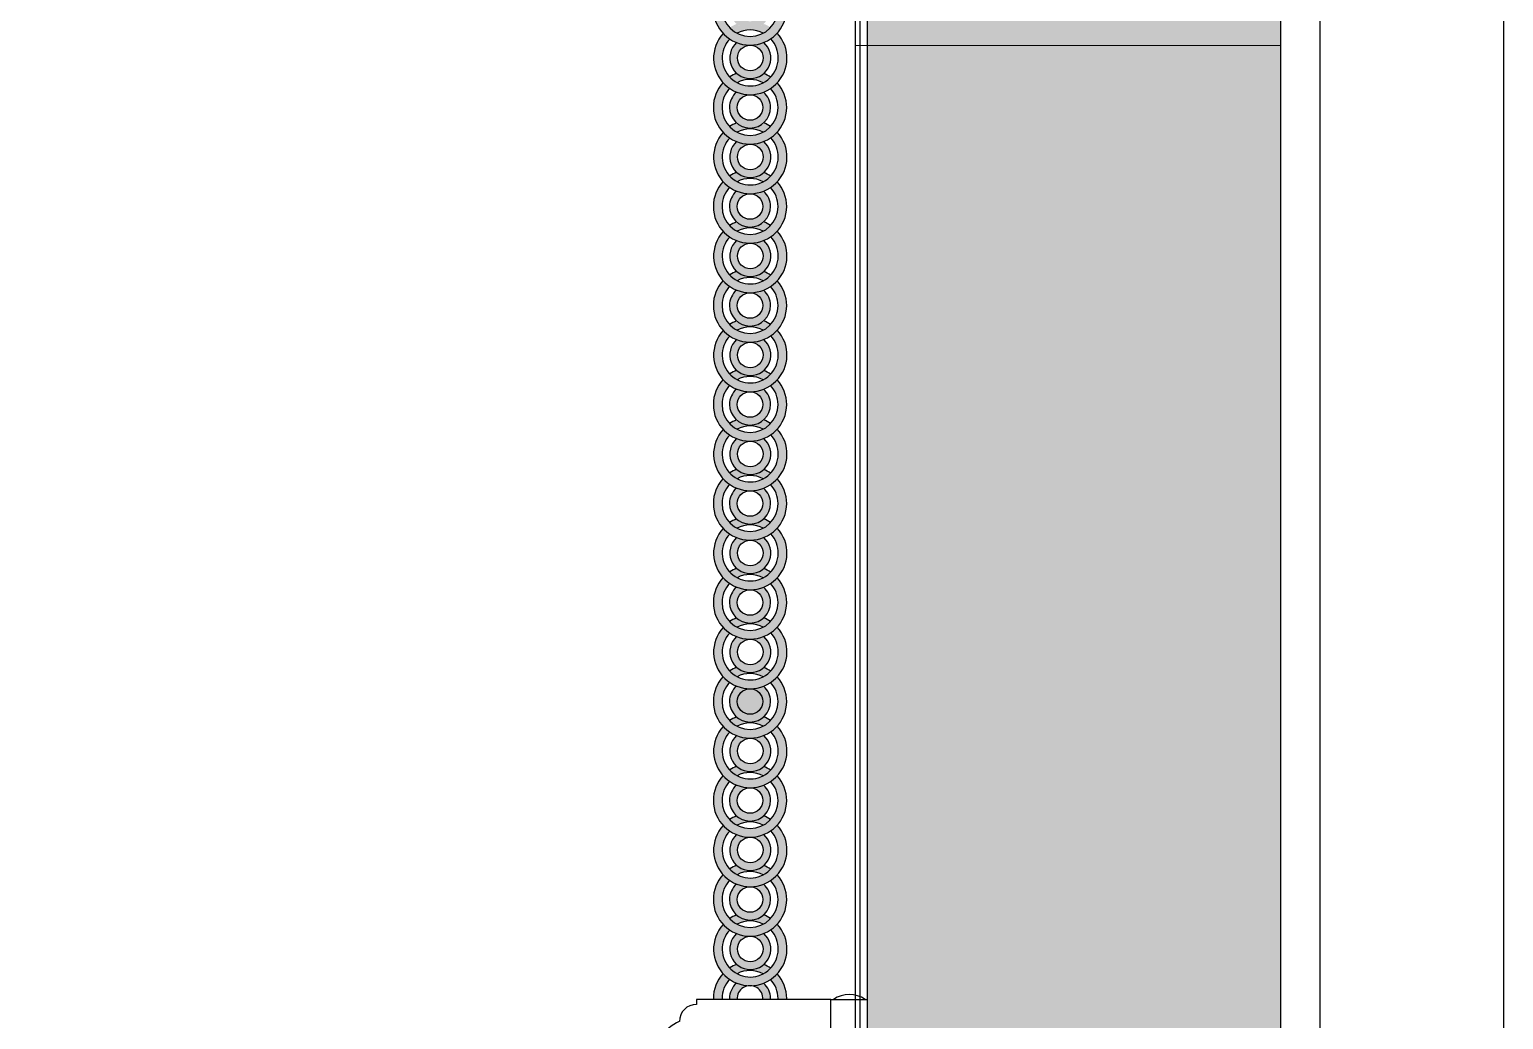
# Model space of a CAD drawing. Header units: millimetres. Extents: x -2167 to 6463, y 877 to 4714.
# Drawn here: x 845 to 1448, y 1628 to 2033 of the extents above; entities that cross this region are included whole.
import ezdxf

# ---------------------------------------------------------------- set-up
doc = ezdxf.new("R2010")
doc.units = ezdxf.units.MM
for name, color, linetype in [('deco', 4, 'Continuous'), ('G_board', 3, 'Continuous'), ('stone', 4, 'Continuous'), ('wall', 5, 'Continuous')]:
    doc.layers.add(name, color=color, linetype=linetype)
doc.layers.add('marble', color=7, linetype='Continuous', true_color=0xfff8db)

# ---------------------------------------------------------------- blocks, each defined once
blk = doc.blocks.new('detail 1')
at = {"color": 0}
for p, q in [((-15, 25), (-70, 25)), ((-70, 25), (-70, 23)), ((-15, 9), (-15, 25)), ((-15, 25), (0, 25)), ((0, 9), (0, 25)), ((-15, 9), (0, 9)), ((-15, -8), (-15, 8)), ((-15, 8), (0, 8)), ((-14, 9), (-14, 8)), ((-1, 9), (-1, 8)), ((0, -8), (0, 8)), ((-74, 0), (-66, 0)), ((-70, 4), (-70, -4)), ((-46.5, 0), (-38.5, 0)), ((-42.5, 4), (-42.5, -4)), ((-15, -8), (0, -8)), ((-15, -25), (-15, -9)), ((-15, -9), (0, -9)), ((-14, -8), (-14, -9)), ((-1, -8), (-1, -9)), ((0, -25), (0, -9)), ((-70, -25), (-70, -23)), ((-70, -25), (0, -25))]:
    blk.add_line(p, q, dxfattribs=at)
for centre in [(-70, 0), (-42.5, 0)]:
    blk.add_circle(centre, 3, dxfattribs=at)
for centre, radius, start, end in [((-7.5, 15.55424823349836), 11.4661338922223, 55.46658278208052, 124.5334172179195), ((-70, 16), 7, 90, 180), ((-70, 0), 17.5, 113.6293777306665, 246.4218215217928), ((-70, -16), 7, 180, 270), ((-7.5, -15.55424823349836), 11.4661338922223, 235.4665827820805, 304.5334172179195)]:
    blk.add_arc(centre, radius, start, end, dxfattribs=at)
blk = doc.blocks.new('010 d 1')
at = {"layer": 'deco'}
h = blk.add_hatch(color=8, dxfattribs=at)
h.paths.add_polyline_path([(318.5566736632973, 704.2564768113662, -0.05368345078365555), (321.3895810471004, 705.7697450056367, 0.3774435382078785), (332.4744650173525, 705.8238059190844, -0.05368345078367235), (335.3219976915207, 704.3382411973253, -0.08390256066451458), (332.3061651677126, 702.0017989321932, 0.2483491088324094), (321.5951518150687, 701.9495613835315, -0.08390256066451454)], flags=17)
h.paths.add_polyline_path([(311.9999999999854, 710.3751015481612), (311.9999999999854, 712.0928769053971), (315.4539487890434, 712.0928769053971, 1), (338.348685176541, 712.0928769053971), (341.9013169827886, 712.0928769053971, -0.9442006352803286)])
edge = h.paths.add_edge_path()
edge.add_arc((326.9013169827886, 712.0928769053971), 5.234634131884603, 180, 360, ccw=False)
edge.add_line((321.6666828509042, 712.0928769053971), (318.5131568718643, 712.0928769053971))
edge.add_arc((326.9013169827886, 712.0928769053971), 8.388160110927968, 540, 720)
edge.add_line((335.2894770937201, 712.0928769053971), (332.1359511146802, 712.0928769053971))
for points in [[(315.8765003537264, 701.9216715542352, 0.05945146505583607), (318.5793192912606, 699.6131191183995, 2.295541670009696), (335.3446433194767, 699.6948835043586, 0.05945146505580769), (338.0248166290476, 702.0296887614859, -2.268074742157078)], [(315.8765003537264, 681.7952952664164, 0.05945146505580148), (318.5566736632973, 679.4604900092891, 0.1907644661140623), (315.4539487890434, 671.6240899152581, 1), (338.348685176541, 671.6240899152581, 0.1882384196150493), (335.3219976915207, 679.37872562333, 0.05945146505583921), (338.0248166290476, 681.6872780591657, -0.1859482089239169), (341.9013169827886, 671.6240899152581, -0.9442006352803286), (311.9999999999854, 669.9063145580185), (311.9999999999854, 673.3418652724904, -0.1589121436864572)], [(318.5793192912533, 684.1038477022557, -0.05368345078365667), (321.4268519654215, 685.5894124240149, 0.3774435382074762), (332.5117359356664, 685.5353515105708, -0.0536834507838272), (335.3446433194767, 684.0220833162966, -0.08390256066464098), (332.3061651676981, 681.7151678884657, 0.2483491088320799), (321.5951518150687, 681.7674054371237, -0.08390256066454108)], [(332.4744650173525, 665.3550189289454, -0.05368345078367235), (335.3219976915207, 663.8694542071826, -0.08390256066451458), (332.3061651677126, 661.5330119420505, 0.2483491088324094), (321.5951518150687, 661.4807743933889, -0.08390256066451454), (318.5566736632973, 663.7876898212235, -0.05368345078365555), (321.3895810471004, 665.300958015494, 0.3774435382078785)], [(338.0248166290476, 661.5609017713468, -2.268074742157065), (315.8765003537264, 661.4528845640962, 0.05945146505583717), (318.5793192912606, 659.1443321282604, 2.295541670009696), (335.3446433194767, 659.2260965142159, 0.05945146505580769)], [(332.5117359356736, 645.0665645204244, -0.05368345078367088), (335.3446433194767, 643.5532963261539, -0.08390256066446405), (332.3061651677199, 641.2463808983157, 0.2483491088325868), (321.5951518150687, 641.298618446981, -0.08390256066451794), (318.5793192912533, 643.635060712113, -0.0536834507836749), (321.4268519654215, 645.1206254338722, 0.3774435382078678)], [(311.9013169827886, 631.1553029251154, -0.1884721506643263), (315.8765003537264, 641.3265082762773, 0.05945146505582808), (318.5566736633045, 638.99170301915, 0.1907644661141509), (315.4539487890434, 631.1553029251154, 1), (338.348685176541, 631.1553029251154, 0.1882384196150425), (335.3219976915207, 638.9099386331909, 0.05945146505581392), (338.0248166290476, 641.218491069023, -0.1859482089239197), (341.9013169827886, 631.1553029251154, -1)], [(315.8765003537264, 540.0465235936754, 0.05945146505583607), (318.5793192912606, 537.7379711578433, 2.295541670009696), (335.3446433194767, 537.8197355437987, 0.05945146505580769), (338.0248166290476, 540.1545408009297, -2.268074742157078)], [(315.8765003537264, 519.9201473058602, 0.05945146505580148), (318.5566736632973, 517.5853420487292, 0.1907644661140623), (315.4539487890434, 509.7489419546946, 1), (338.348685176541, 509.7489419546946, 0.1882384196150493), (335.3219976915207, 517.5035776627701, 0.05945146505583921), (338.0248166290476, 519.8121300986058, -0.1859482089239169), (341.9013169827886, 509.7489419546946, -0.9442006352803286), (311.9999999999854, 508.0311665974623), (311.9999999999854, 511.4667173119342, -0.1589121436864572)], [(318.5793192912533, 522.2286997416923, -0.05368345078365667), (321.4268519654215, 523.714264463455, 0.3774435382074762), (332.5117359356664, 523.6602035500109, -0.0536834507838272), (335.3446433194767, 522.1469353557368, -0.08390256066464098), (332.3061651676981, 519.8400199279095, 0.2483491088320799), (321.5951518150687, 519.8922574765638, -0.08390256066454108)], [(332.4744650173525, 503.4798709683855, -0.05368345078367235), (335.3219976915207, 501.9943062466227, -0.08390256066451458), (332.3061651677126, 499.6578639814943, 0.2483491088324094), (321.5951518150687, 499.6056264328327, -0.08390256066451454), (318.5566736632973, 501.9125418606673, -0.05368345078365555), (321.3895810471004, 503.4258100549378, 0.3774435382078785)], [(338.0248166290476, 499.685753810787, -2.268074742157065), (315.8765003537264, 499.5777366035363, 0.05945146505583717), (318.5793192912606, 497.2691841677042, 2.295541670009696), (335.3446433194767, 497.3509485536597, 0.05945146505580769)], [(332.5117359356736, 483.1914165598682, -0.05368345078367088), (335.3446433194767, 481.6781483655977, -0.08390256066446405), (332.3061651677199, 479.3712329377558, 0.2483491088325868), (321.5951518150687, 479.4234704864248, -0.08390256066451794), (318.5793192912533, 481.7599127515532, -0.0536834507836749), (321.4268519654215, 483.245477473316, 0.3774435382078678)], [(315.8765003537264, 378.1713756331155, 0.05945146505583607), (318.5793192912606, 375.8628231972798, 2.295541670009696), (335.3446433194767, 375.9445875832389, 0.05945146505580769), (338.0248166290476, 378.2793928403662, -2.268074742157078)], [(318.5793192912533, 360.353551781136, -0.05368345078365667), (321.4268519654215, 361.8391165028952, 0.3774435382074762), (332.5117359356664, 361.7850555894511, -0.0536834507838272), (335.3446433194767, 360.2717873951769, -0.08390256066464098), (332.3061651676981, 357.964871967346, 0.2483491088320799), (321.5951518150687, 358.017109516004, -0.08390256066454108)], [(315.8765003537264, 358.0449993452967, 0.05945146505580148), (318.5566736632973, 355.7101940881694, 0.1907644661140623), (315.4539487890434, 347.8737939941384, 1), (338.348685176541, 347.8737939941384, 0.1882384196150493), (335.3219976915207, 355.6284297022103, 0.05945146505583921), (338.0248166290476, 357.936982138046, -0.1859482089239169), (341.9013169827886, 347.8737939941384, -0.9442006352803286), (311.9999999999854, 346.1560186368988), (311.9999999999854, 349.5915693513707, -0.1589121436864572)], [(338.0248166290476, 337.8106058502271, -2.268074742157065), (315.8765003537264, 337.7025886429765, 0.05945146505583717), (318.5793192912606, 335.3940362071407, 2.295541670009696), (335.3446433194767, 335.4758005930962, 0.05945146505580769)], [(332.4744650173525, 341.6047230078257, -0.05368345078367235), (335.3219976915207, 340.1191582860629, -0.08390256066451458), (332.3061651677126, 337.7827160209308, 0.2483491088324094), (321.5951518150687, 337.7304784722692, -0.08390256066451454), (318.5566736632973, 340.0373939001038, -0.05368345078365555), (321.3895810471004, 341.5506620943743, 0.3774435382078785)], [(332.5117359356736, 321.3162685993047, -0.05368345078367088), (335.3446433194767, 319.8030004050343, -0.08390256066446405), (332.3061651677199, 317.496084977196, 0.2483491088325868), (321.5951518150687, 317.5483225258613, -0.08390256066451794), (318.5793192912533, 319.8847647909934, -0.0536834507836749), (321.4268519654215, 321.3703295127525, 0.3774435382078678)], [(332.4744650173452, 313.6740779903121, -0.1915274108349639), (321.3895810471004, 313.7281389037635, 0.2167651491656186), (318.5131568718571, 307.4050070039957, 0.0116094155829534), (318.5221987855111, 307.0156379212531), (321.6811842055395, 307.0156379212531, -1.077367847641684), (332.1214497600376, 307.0156379212531), (335.280435180066, 307.0156379212531, 0.01160941558295351), (335.2894770937201, 307.4050070039957, 0.2142134381104197)]]:
    blk.add_hatch(color=8, dxfattribs=at).paths.add_polyline_path(points)
h = blk.add_hatch(color=8, dxfattribs=at)
edge = h.paths.add_edge_path()
edge.add_arc((326.9999999999854, 691.8584834103276), 5.234634131884632, 180, 540, ccw=False)
edge = h.paths.add_edge_path()
edge.add_arc((326.9013169827886, 712.0928769053971), 15.00000000000008, 248.5946121954816, 270.2794289618319, ccw=False)
edge.add_arc((326.9999999999854, 691.8584834103276), 8.388160110927997, 491.6368091846762, 768.9220487389896)
edge.add_arc((326.9013169827886, 712.0928769053971), 15.00000000000008, 270.27942896183185, 291.96424572818415, ccw=False)
h = blk.add_hatch(color=8, dxfattribs=at)
edge = h.paths.add_edge_path()
edge.add_arc((326.9013169827886, 671.6240899152581), 5.234634131884603, 180, 540, ccw=False)
edge = h.paths.add_edge_path()
edge.add_arc((326.9999999999854, 691.8584834103276), 14.99999999999987, 248.03575427181602, 269.72057103816854, ccw=False)
edge.add_arc((326.9013169827886, 671.6240899152581), 8.388160110928236, 491.0779512610071, 768.3631908153294)
edge.add_arc((326.9999999999854, 691.8584834103276), 14.99999999999987, 269.72057103816854, 291.4053878045181, ccw=False)
h = blk.add_hatch(color=8, dxfattribs=at)
edge = h.paths.add_edge_path()
edge.add_arc((326.9999999999854, 651.3896964201886), 5.234634131884632, 180, 540, ccw=False)
edge = h.paths.add_edge_path()
edge.add_arc((326.9013169827958, 671.6240899152581), 15.00000000000002, 248.5946121954725, 270.27942896182543, ccw=False)
edge.add_arc((326.9999999999854, 651.3896964201886), 8.38816011092797, 491.6368091846666, 768.9220487389805)
edge.add_arc((326.9013169827958, 671.6240899152581), 15.00000000000002, 270.2794289618254, 291.96424572817466, ccw=False)
h = blk.add_hatch(color=8, dxfattribs=at)
edge = h.paths.add_edge_path()
edge.add_arc((326.9013169827886, 631.1553029251154), 5.234634131884603, 180, 540, ccw=False)
edge = h.paths.add_edge_path()
edge.add_arc((326.9999999999854, 651.3896964201849), 14.99999999999991, 248.0357542718158, 269.72057103816877, ccw=False)
edge.add_arc((326.9013169827958, 631.1553029251154), 8.388160110926211, 491.0779512610223, 768.3631908153358)
edge.add_arc((326.9999999999854, 651.3896964201849), 14.99999999999991, 269.72057103816877, 291.40538780451834, ccw=False)
h = blk.add_hatch(color=8, dxfattribs=at)
h.paths.add_polyline_path([(315.8765003537264, 620.9840975739535, 0.05945146505581097), (318.5793192912533, 618.6755451381214, 2.295541670009222), (335.3446433194767, 618.7573095240768, 0.05945146505581776), (338.0248166290476, 621.0921147812078, -2.268074742157021)])
h.paths.add_polyline_path([(321.4268519654215, 617.1899804163586, 0.09490123409786369), (326.9744710239393, 616.1554813099683, 0.4127858555257814), (321.7653658681011, 610.9209094300459, 1), (332.2346341318698, 610.9209094300459, 0.415642712005743), (326.9744710239393, 616.1554813099683, 0.09490123409786891), (332.5117359356736, 617.2440413298064, -2.649402887509968)], flags=17)
h.paths.add_polyline_path([(318.5566736632973, 623.3189028310844, -0.05368345078366801), (321.3895810471004, 624.8321710253549, 0.377443538207869), (332.4744650173525, 624.8862319388027, -0.05368345078367415), (335.3219976915207, 623.4006672170435, -0.08390256066451102), (332.3061651677126, 621.0642249519115, 0.2483491088324303), (321.5951518150687, 621.0119874032498, -0.08390256066452112)])
h = blk.add_hatch(color=8, dxfattribs=at)
h.paths.add_polyline_path([(318.5131568718643, 590.6865159349763, -0.2167651491653986), (321.3895810471004, 597.0096478347368, 0.09490123409788347), (326.9268459588347, 595.9210878148988, 0.415642712005743), (321.6666828509042, 590.6865159349763, 1), (332.1359511146802, 590.6865159349763, 0.4127858555257814), (326.9268459588347, 595.9210878148988, 0.09490123409786572), (332.4744650173525, 596.9555869212891, -0.2142134381101718), (335.2894770937201, 590.6865159349763, -1)], flags=17)
h.paths.add_polyline_path([(311.9013169827886, 590.6865159349763, -0.1884721506643237), (315.8765003537264, 600.8577212861383, 0.05945146505582926), (318.5566736632973, 598.5229160290073, 0.1907644661139821), (315.4539487890434, 590.6865159349763, 1), (338.348685176541, 590.6865159349763, 0.1882384196150375), (335.3219976915207, 598.4411516430519, 0.05945146505580447), (338.0248166290476, 600.749704078884, -0.1859482089239208), (341.9013169827886, 590.6865159349763, -1)])
h.paths.add_polyline_path([(318.5793192912533, 603.166273721974, -0.0536834507836819), (321.4268519654215, 604.6518384437331, 0.3774435382085786), (332.5117359356955, 604.5977775302781, -0.05368345078337994), (335.3446433194767, 603.0845093360149, -0.08390256066457387), (332.3061651677053, 600.7775939081839, 0.2483491088322974), (321.5951518150687, 600.8298314568419, -0.0839025606645127)])
h = blk.add_hatch(color=8, dxfattribs=at)
h.paths.add_polyline_path([(318.5566736632973, 582.8501158409454, -0.05368345078365555), (321.3895810471004, 584.3633840352159, 0.3774435382078785), (332.4744650173525, 584.4174449486636, -0.05368345078367235), (335.3219976915207, 582.9318802269008, -0.08390256066451458), (332.3061651677126, 580.5954379617724, 0.2483491088324094), (321.5951518150687, 580.5432004131108, -0.08390256066451454)])
h.paths.add_polyline_path([(315.8765003537264, 580.5153105838144, 0.05945146505583607), (318.5793192912606, 578.2067581479823, 2.295541670009696), (335.3446433194767, 578.2885225339378, 0.05945146505580769), (338.0248166290476, 580.6233277910687, -2.268074742157078)])
edge = h.paths.add_edge_path()
edge.add_arc((326.9999999999854, 570.4521224399068), 5.234634131884603, 180, 540, ccw=False)
edge = h.paths.add_edge_path()
edge.add_arc((326.9013169827958, 590.6865159349763), 15.00000000000002, 248.5946121954725, 270.27942896182543, ccw=False)
edge.add_arc((326.9999999999854, 570.4521224399068), 8.38816011092797, 491.6368091846666, 768.9220487389805)
edge.add_arc((326.9013169827958, 590.6865159349763), 15.00000000000002, 270.2794289618254, 291.96424572817466, ccw=False)
h = blk.add_hatch(color=8, dxfattribs=at)
h.paths.add_polyline_path([(315.8765003537264, 560.3889342959992, 0.05945146505581327), (318.5566736632973, 558.0541290388683, 0.1907644661139884), (315.4539487890434, 550.2177289448373), (311.9999999999854, 550.2177289448373), (311.9999999999854, 551.9355043020732, -0.158912143686435)])
h.paths.add_polyline_path([(318.5793192912533, 562.6974867318349, -0.05368345078365667), (321.4268519654215, 564.1830514535941, 0.3774435382074762), (332.5117359356664, 564.12899054015, -0.0536834507838272), (335.3446433194767, 562.6157223458758, -0.08390256066464098), (332.3061651676981, 560.3088069180485, 0.2483491088320799), (321.5951518150687, 560.3610444667029, -0.08390256066454108)])
h.paths.add_polyline_path([(335.3219976915207, 557.9723646529128, 0.05945146505581555), (338.0248166290476, 560.2809170887449, -0.1859482089239192), (341.9013169827886, 550.2177289448373), (338.348685176541, 550.2177289448373, 0.1882384196150771)])
edge = h.paths.add_edge_path()
edge.add_arc((326.9013169827886, 550.2177289448373), 5.234634131884603, 360, 449.72057103817485, ccw=False)
edge.add_line((332.1359511146802, 550.2177289448373), (335.2894770937201, 550.2177289448373))
edge.add_arc((326.9013169827886, 550.2177289448373), 8.388160110928236, 360, 408.3631908153294)
edge.add_arc((326.9999999999854, 570.4521224399068), 14.99999999999986, 269.720571038175, 291.40538780452744, ccw=False)
edge = h.paths.add_edge_path()
edge.add_arc((326.9013169827886, 550.2177289448373), 5.234634131884603, 449.72057103817485, 540, ccw=False)
edge.add_arc((326.9999999999854, 570.4521224399068), 14.99999999999986, 248.03575427182528, 269.720571038175, ccw=False)
edge.add_arc((326.9013169827886, 550.2177289448373), 8.388160110927426, 491.0779512610138, 540)
edge.add_line((318.5131568718643, 550.2177289448373), (321.6666828509042, 550.2177289448373))
h = blk.add_hatch(color=8, dxfattribs=at)
h.paths.add_polyline_path([(318.5566736632973, 542.3813288508063, -0.05368345078365555), (321.3895810471004, 543.8945970450768, 0.3774435382078785), (332.4744650173525, 543.9486579585246, -0.05368345078367235), (335.3219976915207, 542.4630932367618, -0.08390256066451458), (332.3061651677126, 540.1266509716334, 0.2483491088324094), (321.5951518150687, 540.0744134229717, -0.08390256066451454)], flags=17)
h.paths.add_polyline_path([(311.9999999999854, 548.4999535876013), (311.9999999999854, 550.2177289448373), (315.4539487890434, 550.2177289448373, 1), (338.348685176541, 550.2177289448373), (341.9013169827886, 550.2177289448373, -0.9442006352803286)])
edge = h.paths.add_edge_path()
edge.add_arc((326.9013169827886, 550.2177289448373), 5.234634131884603, 180, 360, ccw=False)
edge.add_line((321.6666828509042, 550.2177289448373), (318.5131568718643, 550.2177289448373))
edge.add_arc((326.9013169827886, 550.2177289448373), 8.388160110927968, 540, 720)
edge.add_line((335.2894770937201, 550.2177289448373), (332.1359511146802, 550.2177289448373))
h = blk.add_hatch(color=8, dxfattribs=at)
edge = h.paths.add_edge_path()
edge.add_arc((326.9999999999854, 529.9833354497678), 5.234634131884632, 180, 540, ccw=False)
edge = h.paths.add_edge_path()
edge.add_arc((326.9013169827886, 550.2177289448373), 15.00000000000008, 248.5946121954816, 270.2794289618319, ccw=False)
edge.add_arc((326.9999999999854, 529.9833354497678), 8.388160110927997, 491.6368091846762, 768.9220487389896)
edge.add_arc((326.9013169827886, 550.2177289448373), 15.00000000000008, 270.27942896183185, 291.96424572818415, ccw=False)
h = blk.add_hatch(color=8, dxfattribs=at)
edge = h.paths.add_edge_path()
edge.add_arc((326.9013169827886, 509.7489419546982), 5.234634131884632, 180, 540, ccw=False)
edge = h.paths.add_edge_path()
edge.add_arc((326.9999999999854, 529.9833354497678), 14.99999999999987, 248.03575427181602, 269.72057103816854, ccw=False)
edge.add_arc((326.9013169827886, 509.7489419546946), 8.388160110928236, 491.0779512610071, 768.3631908153294)
edge.add_arc((326.9999999999854, 529.9833354497678), 14.99999999999987, 269.72057103816854, 291.4053878045181, ccw=False)
h = blk.add_hatch(color=8, dxfattribs=at)
edge = h.paths.add_edge_path()
edge.add_arc((326.9999999999854, 489.5145484596251), 5.234634131884603, 180, 540, ccw=False)
edge = h.paths.add_edge_path()
edge.add_arc((326.9013169827958, 509.7489419546946), 15.00000000000002, 248.5946121954725, 270.27942896182543, ccw=False)
edge.add_arc((326.9999999999854, 489.5145484596251), 8.38816011092797, 491.6368091846666, 768.9220487389805)
edge.add_arc((326.9013169827958, 509.7489419546946), 15.00000000000002, 270.2794289618254, 291.96424572817466, ccw=False)
h = blk.add_hatch(color=8, dxfattribs=at)
h.paths.add_polyline_path([(311.9999999999854, 467.5623796073232), (311.9999999999854, 470.9979303217951, -0.1589121436864541), (315.8765003537264, 479.4513603157175, 0.05945146505582116), (318.5566736633045, 477.1165550585938, 0.190764466114197), (315.4539487890434, 469.2801549645555, 1), (338.348685176541, 469.2801549645555, 0.1882384196150493), (335.3219976915207, 477.0347906726311, 0.05945146505583921), (338.0248166290476, 479.3433431084668, -0.1859482089239169), (341.9013169827886, 469.2801549645555, -0.9442006352803286)])
h.paths.add_polyline_path([(318.5566736632973, 461.4437548705282, -0.05368345078365555), (321.3895810471004, 462.9570230647951, 0.3774435382078785), (332.4744650173525, 463.0110839782465, -0.05368345078367235), (335.3219976915207, 461.5255192564837, -0.08390256066451458), (332.3061651677126, 459.1890769913553, 0.2483491088324094), (321.5951518150687, 459.13683944269, -0.08390256066451454)], flags=17)
h.paths.add_polyline_path([(315.8765003537264, 459.1089496133973, 0.05945146505583607), (318.5793192912606, 456.8003971775615, 2.295541670009696), (335.3446433194767, 456.882161563517, 0.05945146505580769), (338.0248166290476, 459.2169668206479, -2.268074742157078)])
h.paths.add_polyline_path([(318.5793192912533, 441.2911257614142, -0.05368345078365667), (321.4268519654215, 442.7766904831769, 0.3774435382074762), (332.5117359356664, 442.7226295697292, -0.0536834507838272), (335.3446433194767, 441.209361375455, -0.08390256066464098), (332.3061651676981, 438.9024459476277, 0.2483491088320799), (321.5951518150687, 438.9546834962821, -0.08390256066454108)], flags=17)
h.paths.add_polyline_path([(335.3219976915207, 436.566003682492, 0.05945146505581773), (338.0248166290476, 438.8745561183277, -0.1859482089239186), (341.9013169827886, 428.8113679744165, -0.9442006352803286), (311.9999999999854, 427.0935926171805), (311.9999999999854, 430.5291433316524, -0.1589121436864541), (315.8765003537264, 438.9825733255784, 0.05945146505582116), (318.5566736633045, 436.6477680684511, 0.190764466114197), (315.4539487890434, 428.8113679744165, 1), (338.348685176541, 428.8113679744165, 0.1882384196150778)])
h.paths.add_polyline_path([(321.3895810471004, 435.134499874177, 0.1915274108350751), (332.4744650173525, 435.0804389607292, -0.2142134381101953), (335.2894770937201, 428.8113679744165, -1), (318.5131568718643, 428.8113679744165, -0.2167651491654147)], flags=17)
edge = h.paths.add_edge_path()
edge.add_arc((326.9999999999854, 449.045761469486), 5.234634131884632, 180, 540, ccw=False)
edge = h.paths.add_edge_path()
edge.add_arc((326.9013169827886, 469.2801549645555), 15.00000000000004, 248.5946121954819, 270.2794289618316, ccw=False)
edge.add_arc((326.9999999999854, 449.045761469486), 8.388160110927975, 491.6368091846759, 768.9220487389899)
edge.add_arc((326.9013169827886, 469.2801549645555), 15.00000000000004, 270.2794289618316, 291.964245728184, ccw=False)
h = blk.add_hatch(color=8, dxfattribs=at)
edge = h.paths.add_edge_path()
edge.add_arc((326.9013169827886, 469.2801549645555), 5.234634131884632, 180, 540, ccw=False)
edge = h.paths.add_edge_path()
edge.add_arc((326.9999999999854, 489.5145484596251), 14.99999999999991, 248.0357542718158, 269.72057103816877, ccw=False)
edge.add_arc((326.9013169827958, 469.2801549645555), 8.388160110926211, 491.0779512610223, 768.3631908153358)
edge.add_arc((326.9999999999854, 489.5145484596251), 14.99999999999991, 269.72057103816877, 291.40538780451834, ccw=False)
h = blk.add_hatch(color=255, dxfattribs=at)
edge = h.paths.add_edge_path()
edge.add_arc((326.9013169827886, 428.8113679744165), 5.234634131884603, 180, 540, ccw=False)
h = blk.add_hatch(color=8, dxfattribs=at)
h.paths.add_polyline_path([(318.5566736632973, 420.9749678803855, -0.05368345078365555), (321.3895810471004, 422.488236074656, 0.3774435382078785), (332.4744650173525, 422.5422969881038, -0.05368345078367235), (335.3219976915207, 421.0567322663446, -0.08390256066451458), (332.3061651677126, 418.7202900012126, 0.2483491088324094), (321.5951518150687, 418.6680524525509, -0.08390256066451454)])
h.paths.add_polyline_path([(315.8765003537264, 418.6401626232582, 0.05945146505583607), (318.5793192912606, 416.3316101874225, 2.295541670009696), (335.3446433194767, 416.413374573378, 0.05945146505580769), (338.0248166290476, 418.7481798305089, -2.268074742157078)])
edge = h.paths.add_edge_path()
edge.add_arc((326.9999999999854, 408.576974479347), 5.234634131884632, 180, 540, ccw=False)
edge = h.paths.add_edge_path()
edge.add_arc((326.9013169827958, 428.8113679744165), 15.00000000000002, 248.5946121954725, 270.27942896182543, ccw=False)
edge.add_arc((326.9999999999854, 408.576974479347), 8.38816011092797, 491.6368091846666, 768.9220487389805)
edge.add_arc((326.9013169827958, 428.8113679744165), 15.00000000000002, 270.2794289618254, 291.96424572817466, ccw=False)
h = blk.add_hatch(color=8, dxfattribs=at)
h.paths.add_polyline_path([(315.8765003537264, 398.5137863354357, 0.05945146505581327), (318.5566736632973, 396.1789810783048, 0.1907644661139884), (315.4539487890434, 388.3425809842774), (311.9999999999854, 388.3425809842774), (311.9999999999854, 390.0603563415134, -0.158912143686435)])
h.paths.add_polyline_path([(318.5793192912533, 400.8223387712751, -0.05368345078365667), (321.4268519654215, 402.3079034930342, 0.3774435382074762), (332.5117359356664, 402.2538425795901, -0.0536834507838272), (335.3446433194767, 400.740574385316, -0.08390256066464098), (332.3061651676981, 398.4336589574887, 0.2483491088320799), (321.5951518150687, 398.485896506143, -0.08390256066454108)])
h.paths.add_polyline_path([(335.3219976915207, 396.097216692353, 0.05945146505581555), (338.0248166290476, 398.4057691281851, -0.1859482089239192), (341.9013169827886, 388.3425809842774), (338.348685176541, 388.3425809842774, 0.1882384196150771)])
edge = h.paths.add_edge_path()
edge.add_arc((326.9013169827886, 388.3425809842774), 5.234634131884603, 360, 449.72057103817485, ccw=False)
edge.add_line((332.1359511146802, 388.3425809842774), (335.2894770937201, 388.3425809842774))
edge.add_arc((326.9013169827886, 388.3425809842774), 8.388160110928236, 360, 408.3631908153294)
edge.add_arc((326.9999999999854, 408.576974479347), 14.99999999999986, 269.720571038175, 291.40538780452744, ccw=False)
edge = h.paths.add_edge_path()
edge.add_arc((326.9013169827886, 388.3425809842774), 5.234634131884603, 449.72057103817485, 540, ccw=False)
edge.add_arc((326.9999999999854, 408.576974479347), 14.99999999999986, 248.03575427182528, 269.720571038175, ccw=False)
edge.add_arc((326.9013169827886, 388.3425809842774), 8.388160110927426, 491.0779512610138, 540)
edge.add_line((318.5131568718643, 388.3425809842774), (321.6666828509042, 388.3425809842774))
h = blk.add_hatch(color=8, dxfattribs=at)
h.paths.add_polyline_path([(318.5566736632973, 380.5061808902465, -0.05368345078365555), (321.3895810471004, 382.019449084517, 0.3774435382078785), (332.4744650173525, 382.0735099979647, -0.05368345078367235), (335.3219976915207, 380.5879452762056, -0.08390256066451458), (332.3061651677126, 378.2515030110735, 0.2483491088324094), (321.5951518150687, 378.1992654624119, -0.08390256066451454)], flags=17)
h.paths.add_polyline_path([(311.9999999999854, 386.6248056270415), (311.9999999999854, 388.3425809842774), (315.4539487890434, 388.3425809842774, 1), (338.348685176541, 388.3425809842774), (341.9013169827886, 388.3425809842774, -0.9442006352803286)])
edge = h.paths.add_edge_path()
edge.add_arc((326.9013169827886, 388.3425809842774), 5.234634131884603, 180, 360, ccw=False)
edge.add_line((321.6666828509042, 388.3425809842774), (318.5131568718643, 388.3425809842774))
edge.add_arc((326.9013169827886, 388.3425809842774), 8.388160110927968, 540, 720)
edge.add_line((335.2894770937201, 388.3425809842774), (332.1359511146802, 388.3425809842774))
h = blk.add_hatch(color=8, dxfattribs=at)
edge = h.paths.add_edge_path()
edge.add_arc((326.9999999999854, 368.1081874892079), 5.234634131884603, 180, 540, ccw=False)
edge = h.paths.add_edge_path()
edge.add_arc((326.9013169827886, 388.3425809842774), 15.00000000000008, 248.5946121954816, 270.2794289618319, ccw=False)
edge.add_arc((326.9999999999854, 368.1081874892079), 8.388160110927997, 491.6368091846762, 768.9220487389896)
edge.add_arc((326.9013169827886, 388.3425809842774), 15.00000000000008, 270.27942896183185, 291.96424572818415, ccw=False)
h = blk.add_hatch(color=8, dxfattribs=at)
edge = h.paths.add_edge_path()
edge.add_arc((326.9013169827886, 347.8737939941384), 5.234634131884632, 180, 540, ccw=False)
edge = h.paths.add_edge_path()
edge.add_arc((326.9999999999854, 368.1081874892079), 14.99999999999987, 248.03575427181602, 269.72057103816854, ccw=False)
edge.add_arc((326.9013169827886, 347.8737939941384), 8.388160110928236, 491.0779512610071, 768.3631908153294)
edge.add_arc((326.9999999999854, 368.1081874892079), 14.99999999999987, 269.72057103816854, 291.4053878045181, ccw=False)
h = blk.add_hatch(color=8, dxfattribs=at)
edge = h.paths.add_edge_path()
edge.add_arc((326.9999999999854, 327.6394004990689), 5.234634131884603, 180, 540, ccw=False)
edge = h.paths.add_edge_path()
edge.add_arc((326.9013169827958, 347.8737939941384), 15.00000000000002, 248.5946121954725, 270.27942896182543, ccw=False)
edge.add_arc((326.9999999999854, 327.6394004990689), 8.38816011092797, 491.6368091846666, 768.9220487389805)
edge.add_arc((326.9013169827958, 347.8737939941384), 15.00000000000002, 270.2794289618254, 291.96424572817466, ccw=False)
h = blk.add_hatch(color=8, dxfattribs=at)
edge = h.paths.add_edge_path()
edge.add_line((338.3420612890259, 307.0156379212531), (341.8962625217828, 307.0156379212531))
edge.add_arc((326.9013169827886, 307.4050070039993), 14.99999999999842, 358.5125525831867, 402.1349589347132)
edge.add_arc((326.9999999999927, 327.639400499058), 14.99999999998825, 303.69692978585437, 317.30618314160955, ccw=False)
edge.add_arc((326.9013169827886, 307.4050070039957), 11.44736819374884, -1.9492261208517903, 42.64208497679277, ccw=False)
edge = h.paths.add_edge_path()
edge.add_line((311.9063714437943, 307.0156379212531), (315.4605726765512, 307.0156379212531))
edge.add_arc((326.9013169827958, 307.4050070039957), 11.44736819375053, 136.7990570995225, 181.9492261208506, ccw=False)
edge.add_arc((326.9999999999709, 327.639400499098), 15.00000000001066, 222.1349589348536, 235.7442122906111, ccw=False)
edge.add_arc((326.9013169827886, 307.4050070039957), 15.00000000000128, 137.306183141608, 181.4874474167994)
at = {"layer": 'deco', "color": 0}
for centre in [(326.9999999999854, 691.8584834103276), (326.9013169827886, 671.6240899152581), (326.9999999999854, 651.3896964201886), (326.9013169827886, 631.1553029251154), (326.9999999999854, 610.9209094300459), (326.9013169827886, 590.6865159349763), (326.9999999999854, 570.4521224399068), (326.9013169827886, 550.2177289448373), (326.9999999999854, 529.9833354497678), (326.9013169827886, 509.7489419546982), (326.9999999999854, 489.5145484596251), (326.9013169827886, 469.2801549645555), (326.9999999999854, 449.045761469486), (326.9013169827886, 428.8113679744165), (326.9999999999854, 408.576974479347), (326.9013169827886, 388.3425809842774), (326.9999999999854, 368.1081874892079), (326.9013169827886, 347.8737939941384), (326.9999999999854, 327.6394004990689)]:
    blk.add_circle(centre, 5.234634131884624, dxfattribs=at)
for centre, radius, start, end in [((326.9013169827886, 712.0928769053971), 15, 180, 0), ((326.9013169827886, 712.0928769053971), 11.44736819375063, 180, 0), ((326.9999999999854, 691.8584834103276), 15, 137.8650410652823, 42.6938168584242), ((326.9999999999854, 691.8584834103276), 11.44736819375063, 137.3579150230787, 43.20094290025797), ((326.9999999999854, 691.8584834103276), 11.44736819375063, 62.38506113601251, 118.1737967878764), ((326.9999999999854, 691.8584834103276), 8.388160110927936, 131.6368091847651, 48.92204873886028), ((326.9013169827886, 671.6240899152581), 15, 137.3061831415758, 180), ((326.9013169827886, 671.6240899152581), 15, 111.4053878045185, 123.69692978597), ((326.9013169827886, 671.6240899152581), 11.44736819375063, 61.82620321212362, 117.6149388639875), ((326.9013169827886, 671.6240899152581), 15, 55.74421229065599, 68.03575427182392), ((326.9013169827886, 671.6240899152581), 15, 0, 42.13495893471769), ((326.9013169827886, 671.6240899152581), 11.44736819375063, 136.799057099742, 180), ((326.9013169827886, 671.6240899152581), 8.388160110927936, 131.0779512611397, 180), ((326.9013169827886, 671.6240899152581), 8.388160110927936, 0, 48.36319081523494), ((326.9013169827886, 671.6240899152581), 11.44736819375063, 0, 42.64208497692129), ((326.9013169827886, 671.6240899152581), 15, 180, 0), ((326.9013169827886, 671.6240899152581), 11.44736819375063, 180, 0), ((326.9013169827886, 671.6240899152581), 8.388160110927936, 180, 0), ((326.9999999999854, 651.3896964201886), 15, 111.9642457281761, 124.255787709344), ((326.9999999999854, 651.3896964201886), 15, 56.30307021402996, 68.59461219548152), ((326.9999999999854, 651.3896964201886), 15, 137.8650410652823, 42.6938168584242), ((326.9999999999854, 651.3896964201886), 11.44736819375063, 137.3579150230787, 43.20094290025797), ((326.9999999999854, 651.3896964201886), 8.388160110927936, 131.6368091847651, 48.92204873886028), ((326.9999999999854, 651.3896964201886), 11.44736819375063, 62.38506113601251, 118.1737967878764), ((326.9013169827886, 631.1553029251154), 15, 111.4053878045185, 123.69692978597), ((326.9013169827886, 631.1553029251154), 15, 55.74421229065599, 68.03575427182392), ((326.9013169827886, 631.1553029251154), 15, 137.3061831415758, 180), ((326.9013169827886, 631.1553029251154), 11.44736819375063, 136.799057099742, 180), ((326.9013169827886, 631.1553029251154), 11.44736819375063, 61.82620321212362, 117.6149388639875), ((326.9013169827886, 631.1553029251154), 11.44736819375063, 0, 42.64208497692129), ((326.9013169827886, 631.1553029251154), 15, 0, 42.13495893471769), ((326.9013169827886, 631.1553029251154), 8.388160110927936, 131.0779512611397, 180), ((326.9013169827886, 631.1553029251154), 8.388160110927936, 0, 48.36319081523494), ((326.9013169827886, 631.1553029251154), 15, 180, 0), ((326.9013169827886, 631.1553029251154), 11.44736819375063, 180, 0), ((326.9013169827886, 631.1553029251154), 8.388160110927936, 180, 0), ((326.9999999999854, 610.9209094300459), 15, 137.8650410652823, 42.6938168584242), ((326.9999999999854, 610.9209094300459), 15, 111.9642457281761, 124.255787709344), ((326.9999999999854, 610.9209094300459), 11.44736819375063, 62.38506113601251, 118.1737967878764), ((326.9999999999854, 610.9209094300459), 15, 56.30307021402996, 68.59461219548152), ((326.9999999999854, 610.9209094300459), 11.44736819375063, 137.3579150230787, 43.20094290025797), ((326.9999999999854, 610.9209094300459), 8.388160110927936, 131.6368091847651, 48.92204873886028), ((326.9013169827886, 590.6865159349763), 15, 111.4053878045185, 123.69692978597), ((326.9013169827886, 590.6865159349763), 15, 55.74421229065599, 68.03575427182392), ((326.9013169827886, 590.6865159349763), 15, 137.3061831415758, 180), ((326.9013169827886, 590.6865159349763), 11.44736819375063, 136.799057099742, 180), ((326.9013169827886, 590.6865159349763), 8.388160110927936, 131.0779512611397, 180), ((326.9013169827886, 590.6865159349763), 11.44736819375063, 61.82620321212362, 117.6149388639875), ((326.9013169827886, 590.6865159349763), 8.388160110927936, 0, 48.36319081523494), ((326.9013169827886, 590.6865159349763), 11.44736819375063, 0, 42.64208497692129), ((326.9013169827886, 590.6865159349763), 15, 0, 42.13495893471769), ((326.9013169827886, 590.6865159349763), 15, 180, 0), ((326.9013169827886, 590.6865159349763), 11.44736819375063, 180, 0), ((326.9013169827886, 590.6865159349763), 8.388160110927936, 180, 0), ((326.9999999999854, 570.4521224399068), 15, 137.8650410652823, 42.6938168584242), ((326.9999999999854, 570.4521224399068), 15, 111.9642457281761, 124.255787709344), ((326.9999999999854, 570.4521224399068), 11.44736819375063, 62.38506113601251, 118.1737967878764), ((326.9999999999854, 570.4521224399068), 15, 56.30307021402996, 68.59461219548152), ((326.9999999999854, 570.4521224399068), 11.44736819375063, 137.3579150230787, 43.20094290025797), ((326.9999999999854, 570.4521224399068), 8.388160110927936, 131.6368091847651, 48.92204873886028), ((326.9013169827886, 550.2177289448373), 15, 111.4053878045185, 123.69692978597), ((326.9013169827886, 550.2177289448373), 11.44736819375063, 61.82620321212362, 117.6149388639875), ((326.9013169827886, 550.2177289448373), 15, 55.74421229065599, 68.03575427182392), ((326.9013169827886, 550.2177289448373), 15, 137.3061831415758, 180), ((326.9013169827886, 550.2177289448373), 11.44736819375063, 136.799057099742, 180), ((326.9013169827886, 550.2177289448373), 8.388160110927936, 131.0779512611397, 180), ((326.9013169827886, 550.2177289448373), 8.388160110927936, 0, 48.36319081523494), ((326.9013169827886, 550.2177289448373), 11.44736819375063, 0, 42.64208497692129), ((326.9013169827886, 550.2177289448373), 15, 0, 42.13495893471769), ((326.9013169827886, 550.2177289448373), 15, 180, 0), ((326.9013169827886, 550.2177289448373), 11.44736819375063, 180, 0), ((326.9013169827886, 550.2177289448373), 8.388160110927936, 180, 0), ((326.9999999999854, 529.9833354497678), 15, 111.9642457281761, 124.255787709344), ((326.9999999999854, 529.9833354497678), 15, 56.30307021402996, 68.59461219548152), ((326.9999999999854, 529.9833354497678), 15, 137.8650410652823, 42.6938168584242), ((326.9999999999854, 529.9833354497678), 11.44736819375063, 137.3579150230787, 43.20094290025797), ((326.9999999999854, 529.9833354497678), 11.44736819375063, 62.38506113601251, 118.1737967878764), ((326.9999999999854, 529.9833354497678), 8.388160110927936, 131.6368091847651, 48.92204873886028), ((326.9013169827886, 509.7489419546982), 15, 137.3061831415758, 180), ((326.9013169827886, 509.7489419546982), 15, 111.4053878045185, 123.69692978597), ((326.9013169827886, 509.7489419546982), 11.44736819375063, 61.82620321212362, 117.6149388639875), ((326.9013169827886, 509.7489419546982), 15, 55.74421229065599, 68.03575427182392), ((326.9013169827886, 509.7489419546982), 15, 0, 42.13495893471769), ((326.9013169827886, 509.7489419546982), 11.44736819375063, 136.799057099742, 180), ((326.9013169827886, 509.7489419546982), 8.388160110927936, 131.0779512611397, 180), ((326.9013169827886, 509.7489419546982), 8.388160110927936, 0, 48.36319081523494), ((326.9013169827886, 509.7489419546982), 11.44736819375063, 0, 42.64208497692129), ((326.9013169827886, 509.7489419546982), 15, 180, 0), ((326.9013169827886, 509.7489419546982), 11.44736819375063, 180, 0), ((326.9013169827886, 509.7489419546982), 8.388160110927936, 180, 0), ((326.9999999999854, 489.5145484596251), 15, 111.9642457281761, 124.255787709344), ((326.9999999999854, 489.5145484596251), 11.44736819375063, 62.38506113601251, 118.1737967878764), ((326.9999999999854, 489.5145484596251), 15, 56.30307021402996, 68.59461219548152), ((326.9999999999854, 489.5145484596251), 15, 137.8650410652823, 42.6938168584242), ((326.9999999999854, 489.5145484596251), 11.44736819375063, 137.3579150230787, 43.20094290025797), ((326.9999999999854, 489.5145484596251), 8.388160110927936, 131.6368091847651, 48.92204873886028), ((326.9013169827886, 469.2801549645555), 15, 111.4053878045185, 123.69692978597), ((326.9013169827886, 469.2801549645555), 15, 55.74421229065599, 68.03575427182392), ((326.9013169827886, 469.2801549645555), 15, 137.3061831415758, 180), ((326.9013169827886, 469.2801549645555), 11.44736819375063, 136.799057099742, 180), ((326.9013169827886, 469.2801549645555), 11.44736819375063, 61.82620321212362, 117.6149388639875), ((326.9013169827886, 469.2801549645555), 11.44736819375063, 0, 42.64208497692129), ((326.9013169827886, 469.2801549645555), 15, 0, 42.13495893471769), ((326.9013169827886, 469.2801549645555), 8.388160110927936, 131.0779512611397, 180), ((326.9013169827886, 469.2801549645555), 8.388160110927936, 0, 48.36319081523494), ((326.9013169827886, 469.2801549645555), 15, 180, 0), ((326.9013169827886, 469.2801549645555), 11.44736819375063, 180, 0), ((326.9013169827886, 469.2801549645555), 8.388160110927936, 180, 0), ((326.9999999999854, 449.045761469486), 15, 137.8650410652823, 42.6938168584242), ((326.9999999999854, 449.045761469486), 15, 111.9642457281761, 124.255787709344), ((326.9999999999854, 449.045761469486), 11.44736819375063, 62.38506113601251, 118.1737967878764), ((326.9999999999854, 449.045761469486), 15, 56.30307021402996, 68.59461219548152), ((326.9999999999854, 449.045761469486), 11.44736819375063, 137.3579150230787, 43.20094290025797), ((326.9999999999854, 449.045761469486), 8.388160110927936, 131.6368091847651, 48.92204873886028), ((326.9013169827886, 428.8113679744165), 15, 111.4053878045185, 123.69692978597), ((326.9013169827886, 428.8113679744165), 11.44736819375063, 61.82620321212362, 117.6149388639875), ((326.9013169827886, 428.8113679744165), 15, 55.74421229065599, 68.03575427182392), ((326.9013169827886, 428.8113679744165), 15, 137.3061831415758, 180), ((326.9013169827886, 428.8113679744165), 11.44736819375063, 136.799057099742, 180), ((326.9013169827886, 428.8113679744165), 8.388160110927936, 131.0779512611397, 180), ((326.9013169827886, 428.8113679744165), 8.388160110927936, 0, 48.36319081523494), ((326.9013169827886, 428.8113679744165), 11.44736819375063, 0, 42.64208497692129), ((326.9013169827886, 428.8113679744165), 15, 0, 42.13495893471769), ((326.9013169827886, 428.8113679744165), 15, 180, 0), ((326.9013169827886, 428.8113679744165), 11.44736819375063, 180, 0), ((326.9013169827886, 428.8113679744165), 8.388160110927936, 180, 0), ((326.9999999999854, 408.576974479347), 15, 111.9642457281761, 124.255787709344), ((326.9999999999854, 408.576974479347), 15, 56.30307021402996, 68.59461219548152), ((326.9999999999854, 408.576974479347), 15, 137.8650410652823, 42.6938168584242), ((326.9999999999854, 408.576974479347), 11.44736819375063, 137.3579150230787, 43.20094290025797), ((326.9999999999854, 408.576974479347), 11.44736819375063, 62.38506113601251, 118.1737967878764), ((326.9999999999854, 408.576974479347), 8.388160110927936, 131.6368091847651, 48.92204873886028), ((326.9013169827886, 388.3425809842774), 15, 137.3061831415758, 180), ((326.9013169827886, 388.3425809842774), 15, 111.4053878045185, 123.69692978597), ((326.9013169827886, 388.3425809842774), 11.44736819375063, 61.82620321212362, 117.6149388639875), ((326.9013169827886, 388.3425809842774), 15, 55.74421229065599, 68.03575427182392), ((326.9013169827886, 388.3425809842774), 15, 0, 42.13495893471769), ((326.9013169827886, 388.3425809842774), 11.44736819375063, 136.799057099742, 180), ((326.9013169827886, 388.3425809842774), 8.388160110927936, 131.0779512611397, 180), ((326.9013169827886, 388.3425809842774), 8.388160110927936, 0, 48.36319081523494), ((326.9013169827886, 388.3425809842774), 11.44736819375063, 0, 42.64208497692129), ((326.9013169827886, 388.3425809842774), 15, 180, 0), ((326.9013169827886, 388.3425809842774), 11.44736819375063, 180, 0), ((326.9013169827886, 388.3425809842774), 8.388160110927936, 180, 0), ((326.9999999999854, 368.1081874892079), 15, 111.9642457281761, 124.255787709344), ((326.9999999999854, 368.1081874892079), 15, 56.30307021402996, 68.59461219548152), ((326.9999999999854, 368.1081874892079), 15, 137.8650410652823, 42.6938168584242), ((326.9999999999854, 368.1081874892079), 11.44736819375063, 137.3579150230787, 43.20094290025797), ((326.9999999999854, 368.1081874892079), 8.388160110927936, 131.6368091847651, 48.92204873886028), ((326.9999999999854, 368.1081874892079), 11.44736819375063, 62.38506113601251, 118.1737967878764), ((326.9013169827886, 347.8737939941384), 15, 111.4053878045185, 123.69692978597), ((326.9013169827886, 347.8737939941384), 15, 55.74421229065599, 68.03575427182392), ((326.9013169827886, 347.8737939941384), 15, 137.3061831415758, 180), ((326.9013169827886, 347.8737939941384), 11.44736819375063, 136.799057099742, 180), ((326.9013169827886, 347.8737939941384), 11.44736819375063, 61.82620321212362, 117.6149388639875), ((326.9013169827886, 347.8737939941384), 11.44736819375063, 0, 42.64208497692129), ((326.9013169827886, 347.8737939941384), 15, 0, 42.13495893471769), ((326.9013169827886, 347.8737939941384), 8.388160110927936, 131.0779512611397, 180), ((326.9013169827886, 347.8737939941384), 8.388160110927936, 0, 48.36319081523494), ((326.9013169827886, 347.8737939941384), 15, 180, 0), ((326.9013169827886, 347.8737939941384), 11.44736819375063, 180, 0), ((326.9013169827886, 347.8737939941384), 8.388160110927936, 180, 0), ((326.9999999999854, 327.6394004990689), 15, 137.8650410652823, 42.6938168584242), ((326.9999999999854, 327.6394004990689), 15, 111.9642457281761, 124.255787709344), ((326.9999999999854, 327.6394004990689), 11.44736819375063, 62.38506113601251, 118.1737967878764), ((326.9999999999854, 327.6394004990689), 15, 56.30307021402996, 68.59461219548152), ((326.9999999999854, 327.6394004990689), 11.44736819375063, 137.3579150230787, 43.20094290025797), ((326.9999999999854, 327.6394004990689), 8.388160110927936, 131.6368091847651, 48.92204873886028), ((326.9013169827886, 307.4050070039957), 15, 111.4053878045185, 123.69692978597), ((326.9013169827886, 307.4050070039957), 15, 55.74421229065599, 68.03575427182392), ((326.9013169827886, 307.4050070039957), 15, 137.3061831415758, 180), ((326.9013169827886, 307.4050070039957), 11.44736819375063, 136.799057099742, 180), ((326.9013169827886, 307.4050070039957), 8.388160110927936, 131.0779512611397, 180), ((326.9013169827886, 307.4050070039957), 11.44736819375063, 61.82620321212362, 117.6149388639875), ((326.9013169827886, 307.4050070039957), 8.388160110927936, 0, 48.36319081523494), ((326.9013169827886, 307.4050070039957), 11.44736819375063, 0, 42.64208497692129), ((326.9013169827886, 307.4050070039957), 15, 0, 42.13495893471769), ((326.9013169827886, 307.4050070039957), 15, 180, 181.4874474168995), ((326.9013169827886, 307.4050070039957), 11.44736819375063, 180, 181.9492261208868), ((326.9013169827886, 307.4050070039957), 8.388160110927936, 180, 182.6605625374808), ((326.9013169827886, 307.4050070039957), 5.234634131884624, 355.7342140340471, 184.2657859659529), ((326.9013169827886, 307.4050070039957), 8.388160110927936, 357.3394374625192, 0), ((326.9013169827886, 307.4050070039957), 11.44736819375063, 358.0507738791132, 0), ((326.9013169827886, 307.4050070039957), 15, 358.5125525831005, 0)]:
    blk.add_arc(centre, radius, start, end, dxfattribs=at)

msp = doc.modelspace()

# ---------------------------------------------------------------- hatches: boundary and pattern name
at = {"layer": 'marble', "true_color": 0xfceab1}
h = msp.add_hatch(color=41, dxfattribs=at)
h.paths.add_polyline_path([(217.8364080392857, 4038.957759684316), (1341.836408039926, 4038.957759684337), (1341.836408039926, 3960.299097374675), (1356.836408039926, 3960.299097374675), (1356.836408039926, 1305.116421994004), (1341.836408039926, 1305.116421994004), (1341.836408039926, 1226.457759684341), (217.8364080392857, 1226.457759684341)])
h.paths.add_polyline_path([(1187.836408039286, 3606.457759684345), (420.3364080391693, 3606.457759684337), (420.3364080391693, 1326.457759684334), (1187.836408039286, 1326.457759684341)], flags=16)
at = {"layer": 'stone', "true_color": 0xa87d05}
msp.add_hatch(color=44, dxfattribs=at).paths.add_polyline_path([(1356.836408039926, 2086.457759684341), (1187.836408039286, 2086.457759684341), (1187.836408039286, 2026.457759684337), (1356.836408039926, 2026.457759684337)])

# ---------------------------------------------------------------- linework, layer by layer
at = {"color": 164, "lineweight": 0}
msp.add_line((1356.836408039926, 2026.457759684341), (1182.836408038762, 2026.457759684337), dxfattribs=at)
msp.add_lwpolyline([(217.8364080392857, 4038.957759684316), (1341.836408039926, 4038.957759684337), (1341.836408039926, 3960.299097374675), (1356.836408039926, 3960.299097374675), (1356.836408039926, 1305.116421994004), (1341.836408039926, 1305.116421994004), (1341.836408039926, 1226.457759684341), (217.8364080392857, 1226.457759684341), (217.8364080392857, 4038.957759684316)], dxfattribs=at)
at = {"color": 164}
msp.add_lwpolyline([(1187.836408039286, 3606.457759684345), (420.3364080391693, 3606.457759684337), (420.3364080391693, 1326.457759684334), (1187.836408039286, 1326.457759684341), (1187.836408039286, 3606.457759684345)], dxfattribs=at)
at = {"color": 3}
msp.add_lwpolyline([(1184.836408039286, 3603.457759684345), (440.8364080392857, 3603.457759684345), (440.8364080392857, 1329.457759684341), (1184.836408039286, 1329.457759684341)], close=True, dxfattribs=at)
at = {"layer": 'G_board'}
for p, q in [((1447.836408038704, 4226.457759684341), (1447.836408038704, 1226.457759684341)), ((1182.836408038704, 1326.457759684399), (1182.836408038704, 3606.457759684345))]:
    msp.add_line(p, q, dxfattribs=at)
at = {"layer": 'wall', "lineweight": 0}
msp.add_line((1447.836408038704, 4226.457759684312), (1447.836408038762, 1126.457759684345), dxfattribs=at)
at = {"layer": 'wall', "color": 4}
for p, q in [((1356.836408039926, 1305.116421994004), (1356.836408039926, 3960.299097374675)), ((1372.836408038704, 1305.116421994004), (1372.836408038704, 3960.299097374675))]:
    msp.add_line(p, q, dxfattribs=at)

# ---------------------------------------------------------------- block references
at = {"color": 4}
msp.add_blockref('detail 1', (1187.836408039286, 1611.473397605594), dxfattribs=at)
at = {"layer": 'deco', "color": 8}
msp.add_blockref('010 d 1', (812.8364080392857, 1329.457759684341), dxfattribs=at)

doc.saveas('drawing.dxf')
